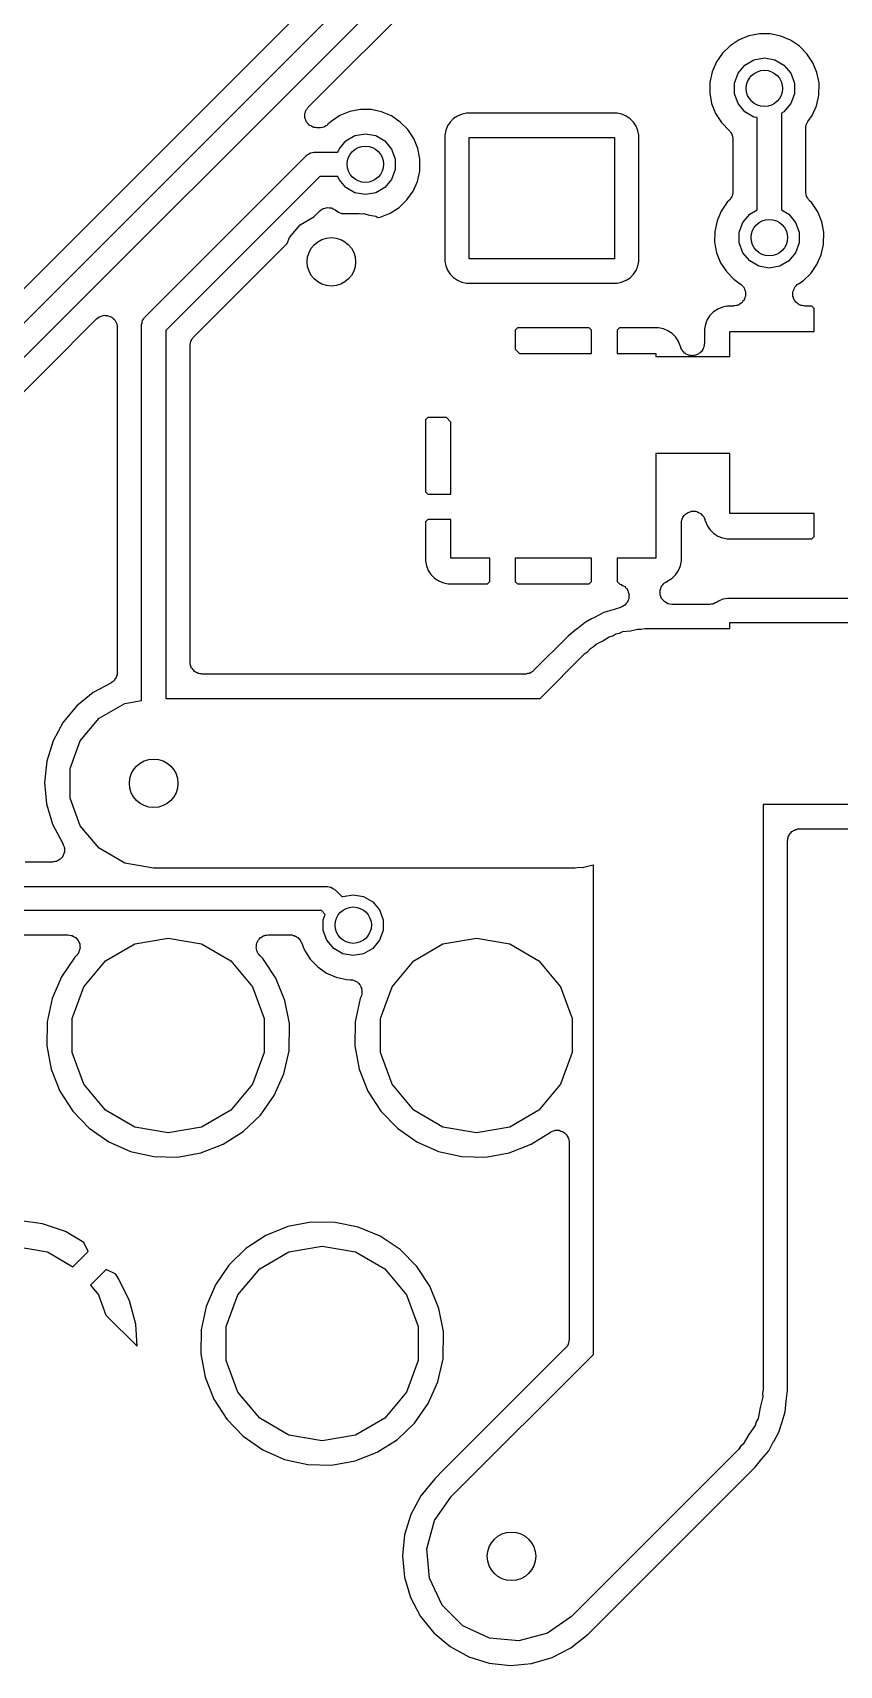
# Model space of a CAD drawing. Extents: x 69.6 to 139.6, y -158 to -61.
# Drawn here: x 116.38 to 123.03, y -116.97 to -103.51 of the extents above; entities that cross this region are included whole.
import ezdxf

# ---------------------------------------------------------------- set-up
doc = ezdxf.new("R2010")
doc.units = 0
doc.header["$MEASUREMENT"] = 0
doc.layers.add('BLACK', color=7, linetype='CONTINUOUS')

msp = doc.modelspace()

# ---------------------------------------------------------------- linework, layer by layer
at = {"layer": 'Black'}
for p, q in [((123.118, -98.8081), (116.485, -105.441)), ((115.559, -106.65), (123.259, -98.9493)), ((123.371, -99.12), (115.7, -106.791)), ((118.65, -104.124), (123.425, -99.3493)), ((122.282, -103.536), (122.201, -103.569)), ((122.369, -103.52), (122.282, -103.536)), ((122.457, -103.52), (122.369, -103.52)), ((122.544, -103.538), (122.457, -103.52)), ((122.625, -103.572), (122.544, -103.538)), ((122.127, -103.618), (122.064, -103.679)), ((122.201, -103.569), (122.127, -103.618)), ((122.698, -103.622), (122.625, -103.572)), ((122.76, -103.684), (122.698, -103.622)), ((122.014, -103.752), (121.979, -103.833)), ((122.064, -103.679), (122.014, -103.752)), ((122.193, -103.845), (122.249, -103.778)), ((122.249, -103.778), (122.324, -103.734)), ((122.324, -103.734), (122.41, -103.719)), ((122.41, -103.719), (122.496, -103.734)), ((122.496, -103.734), (122.571, -103.778)), ((122.571, -103.778), (122.627, -103.845)), ((122.809, -103.758), (122.76, -103.684)), ((122.843, -103.839), (122.809, -103.758)), ((121.961, -103.92), (121.959, -104.008)), ((121.979, -103.833), (121.961, -103.92)), ((122.163, -103.926), (122.193, -103.845)), ((122.163, -104.014), (122.163, -103.926)), ((122.627, -103.845), (122.657, -103.926)), ((122.657, -103.926), (122.657, -104.014)), ((122.86, -103.925), (122.843, -103.839)), ((122.858, -104.027), (122.86, -103.925)), ((121.959, -104.008), (121.975, -104.095)), ((122.193, -104.095), (122.163, -104.014)), ((122.657, -104.014), (122.627, -104.095)), ((122.839, -104.113), (122.858, -104.027)), ((118.621, -104.186), (118.622, -104.182)), ((118.622, -104.199), (118.621, -104.186)), ((118.622, -104.178), (118.627, -104.165)), ((118.622, -104.182), (118.622, -104.178)), ((118.622, -104.212), (118.622, -104.199)), ((118.627, -104.165), (118.63, -104.153)), ((118.63, -104.153), (118.633, -104.149)), ((118.633, -104.149), (118.634, -104.145)), ((118.634, -104.145), (118.642, -104.135)), ((118.642, -104.135), (118.65, -104.124)), ((118.911, -104.194), (118.837, -104.243)), ((118.992, -104.161), (118.911, -104.194)), ((119.079, -104.145), (118.992, -104.161)), ((119.167, -104.145), (119.079, -104.145)), ((119.254, -104.163), (119.167, -104.145)), ((119.335, -104.197), (119.254, -104.163)), ((119.408, -104.247), (119.335, -104.197)), ((119.881, -104.198), (119.848, -104.219)), ((119.917, -104.183), (119.881, -104.198)), ((119.955, -104.175), (119.917, -104.183)), ((121.147, -104.175), (119.955, -104.175)), ((121.196, -104.175), (121.147, -104.175)), ((121.234, -104.183), (121.196, -104.175)), ((121.271, -104.198), (121.234, -104.183)), ((121.303, -104.22), (121.271, -104.198)), ((121.975, -104.095), (122.008, -104.177)), ((122.008, -104.177), (122.056, -104.251)), ((122.249, -104.162), (122.193, -104.095)), ((122.324, -104.206), (122.249, -104.162)), ((122.35, -104.21), (122.324, -104.206)), ((122.35, -104.972), (122.35, -104.21)), ((122.571, -104.162), (122.55, -104.175)), ((122.55, -104.175), (122.55, -104.972)), ((122.627, -104.095), (122.571, -104.162)), ((122.768, -104.243), (122.803, -104.193)), ((122.803, -104.193), (122.839, -104.113)), ((118.624, -104.216), (118.622, -104.212)), ((118.624, -104.221), (118.624, -104.216)), ((118.63, -104.233), (118.624, -104.221)), ((118.634, -104.245), (118.63, -104.233)), ((118.637, -104.248), (118.634, -104.245)), ((118.639, -104.252), (118.637, -104.248)), ((118.648, -104.262), (118.639, -104.252)), ((118.656, -104.272), (118.648, -104.262)), ((118.66, -104.274), (118.656, -104.272)), ((118.663, -104.277), (118.66, -104.274)), ((118.675, -104.282), (118.663, -104.277)), ((118.686, -104.289), (118.675, -104.282)), ((118.691, -104.29), (118.686, -104.289)), ((118.695, -104.292), (118.691, -104.29)), ((118.708, -104.293), (118.695, -104.292)), ((118.721, -104.295), (118.708, -104.293)), ((118.742, -104.295), (118.721, -104.295)), ((118.746, -104.294), (118.742, -104.295)), ((118.75, -104.295), (118.746, -104.294)), ((118.763, -104.291), (118.75, -104.295)), ((118.777, -104.289), (118.763, -104.291)), ((118.78, -104.287), (118.777, -104.289)), ((118.784, -104.286), (118.78, -104.287)), ((118.795, -104.278), (118.784, -104.286)), ((118.807, -104.272), (118.795, -104.278)), ((118.809, -104.269), (118.807, -104.272)), ((118.812, -104.266), (118.809, -104.269)), ((118.837, -104.243), (118.812, -104.266)), ((119.034, -104.359), (119.12, -104.344)), ((119.12, -104.344), (119.206, -104.359)), ((119.47, -104.309), (119.408, -104.247)), ((119.519, -104.383), (119.47, -104.309)), ((119.783, -104.316), (119.775, -104.354)), ((119.798, -104.279), (119.783, -104.316)), ((119.82, -104.247), (119.798, -104.279)), ((119.848, -104.219), (119.82, -104.247)), ((121.331, -104.248), (121.303, -104.22)), ((121.352, -104.281), (121.331, -104.248)), ((121.367, -104.317), (121.352, -104.281)), ((121.375, -104.355), (121.367, -104.317)), ((122.056, -104.251), (122.122, -104.32)), ((122.122, -104.32), (122.124, -104.322)), ((122.124, -104.322), (122.127, -104.325)), ((122.127, -104.325), (122.134, -104.337)), ((122.134, -104.337), (122.141, -104.348)), ((122.75, -104.3), (122.752, -104.287)), ((122.75, -104.822), (122.75, -104.3)), ((122.752, -104.287), (122.753, -104.274)), ((122.753, -104.274), (122.755, -104.27)), ((122.755, -104.27), (122.756, -104.266)), ((122.756, -104.266), (122.763, -104.255)), ((122.763, -104.255), (122.768, -104.243)), ((118.893, -104.495), (118.903, -104.47)), ((118.903, -104.47), (118.959, -104.403)), ((118.959, -104.403), (119.034, -104.359)), ((119.206, -104.359), (119.281, -104.403)), ((119.281, -104.403), (119.337, -104.47)), ((119.337, -104.47), (119.367, -104.551)), ((119.553, -104.464), (119.519, -104.383)), ((119.57, -104.55), (119.553, -104.464)), ((119.775, -104.354), (119.775, -104.403)), ((119.775, -104.403), (119.775, -105.395)), ((119.975, -105.375), (119.975, -104.375)), ((119.975, -104.375), (121.175, -104.375)), ((121.175, -104.375), (121.175, -105.375)), ((121.375, -105.347), (121.375, -104.355)), ((122.141, -104.348), (122.142, -104.352)), ((122.142, -104.352), (122.144, -104.355)), ((122.144, -104.355), (122.146, -104.369)), ((122.146, -104.369), (122.15, -104.382)), ((122.15, -104.382), (122.149, -104.386)), ((122.149, -104.386), (122.15, -104.389)), ((122.15, -104.389), (122.15, -104.822)), ((117.304, -105.854), (118.634, -104.524)), ((118.634, -104.524), (118.638, -104.522)), ((118.638, -104.522), (118.641, -104.518)), ((118.641, -104.518), (118.652, -104.512)), ((118.652, -104.512), (118.663, -104.504)), ((118.663, -104.504), (118.667, -104.503)), ((118.667, -104.503), (118.671, -104.501)), ((118.671, -104.501), (118.684, -104.499)), ((118.684, -104.499), (118.696, -104.495)), ((118.696, -104.495), (118.701, -104.496)), ((118.701, -104.496), (118.705, -104.495)), ((118.705, -104.495), (118.893, -104.495)), ((119.367, -104.551), (119.367, -104.639)), ((119.568, -104.652), (119.57, -104.55)), ((118.746, -104.695), (117.475, -105.966)), ((118.893, -104.695), (118.746, -104.695)), ((118.903, -104.72), (118.893, -104.695)), ((118.959, -104.787), (118.903, -104.72)), ((119.337, -104.72), (119.281, -104.787)), ((119.367, -104.639), (119.337, -104.72)), ((119.513, -104.818), (119.549, -104.738)), ((119.549, -104.738), (119.568, -104.652)), ((119.034, -104.831), (118.959, -104.787)), ((119.12, -104.846), (119.034, -104.831)), ((119.206, -104.831), (119.12, -104.846)), ((119.281, -104.787), (119.206, -104.831)), ((119.462, -104.89), (119.513, -104.818)), ((122.133, -104.875), (122.127, -104.886)), ((122.14, -104.865), (122.133, -104.875)), ((122.142, -104.86), (122.14, -104.865)), ((122.144, -104.856), (122.142, -104.86)), ((122.146, -104.844), (122.144, -104.856)), ((122.15, -104.832), (122.146, -104.844)), ((122.15, -104.822), (122.149, -104.827)), ((122.149, -104.827), (122.15, -104.832)), ((122.751, -104.826), (122.75, -104.822)), ((122.75, -104.831), (122.751, -104.826)), ((122.754, -104.843), (122.75, -104.831)), ((122.756, -104.856), (122.754, -104.843)), ((122.758, -104.86), (122.756, -104.856)), ((122.759, -104.864), (122.758, -104.86)), ((122.767, -104.875), (122.759, -104.864)), ((122.773, -104.887), (122.767, -104.875)), ((118.696, -105.028), (118.743, -104.981)), ((118.743, -104.981), (118.757, -104.971)), ((118.757, -104.971), (118.771, -104.961)), ((118.771, -104.961), (118.788, -104.957)), ((118.771, -104.961), (118.771, -104.961)), ((118.771, -104.961), (118.771, -104.961)), ((118.788, -104.957), (118.805, -104.952)), ((118.805, -104.952), (118.805, -104.952)), ((118.805, -104.952), (118.805, -104.952)), ((118.805, -104.952), (118.822, -104.954)), ((118.822, -104.954), (118.839, -104.955)), ((118.839, -104.955), (118.839, -104.955)), ((118.839, -104.955), (118.84, -104.955)), ((118.84, -104.955), (118.855, -104.963)), ((118.855, -104.963), (118.871, -104.97)), ((118.871, -104.97), (118.871, -104.97)), ((118.871, -104.97), (118.871, -104.97)), ((118.871, -104.97), (118.871, -104.97)), ((118.871, -104.97), (118.899, -104.99)), ((118.899, -104.99), (118.923, -105)), ((118.923, -105), (119.07, -105)), ((119.07, -105), (119.087, -105.003)), ((119.087, -105.003), (119.105, -105.002)), ((119.105, -105.002), (119.155, -105.015)), ((119.155, -105.015), (119.207, -105.024)), ((119.242, -105.031), (119.324, -104.999)), ((119.324, -104.999), (119.398, -104.951)), ((119.398, -104.951), (119.462, -104.89)), ((122.054, -104.982), (122.019, -105.063)), ((122.104, -104.909), (122.054, -104.982)), ((122.12, -104.893), (122.104, -104.909)), ((122.123, -104.889), (122.12, -104.893)), ((122.127, -104.886), (122.123, -104.889)), ((122.233, -105.075), (122.289, -105.008)), ((122.289, -105.008), (122.35, -104.972)), ((122.55, -104.972), (122.611, -105.008)), ((122.611, -105.008), (122.667, -105.075)), ((122.777, -104.889), (122.773, -104.887)), ((122.779, -104.893), (122.777, -104.889)), ((122.8, -104.914), (122.779, -104.893)), ((122.849, -104.988), (122.8, -104.914)), ((122.883, -105.069), (122.849, -104.988)), ((118.494, -105.2), (118.583, -105.094)), ((118.583, -105.094), (118.696, -105.028)), ((119.207, -105.024), (119.222, -105.033)), ((119.222, -105.033), (119.224, -105.034)), ((119.224, -105.034), (119.242, -105.031)), ((122.001, -105.15), (121.999, -105.238)), ((122.019, -105.063), (122.001, -105.15)), ((122.203, -105.156), (122.233, -105.075)), ((122.667, -105.075), (122.697, -105.156)), ((122.9, -105.155), (122.883, -105.069)), ((117.704, -106.02), (118.476, -105.248)), ((118.476, -105.248), (118.494, -105.2)), ((121.999, -105.238), (122.015, -105.325)), ((122.203, -105.244), (122.203, -105.156)), ((122.233, -105.325), (122.203, -105.244)), ((122.697, -105.244), (122.667, -105.325)), ((122.697, -105.156), (122.697, -105.244)), ((122.879, -105.343), (122.898, -105.257)), ((122.898, -105.257), (122.9, -105.155)), ((119.775, -105.395), (119.783, -105.433)), ((121.175, -105.375), (119.975, -105.375)), ((121.367, -105.434), (121.375, -105.396)), ((121.375, -105.396), (121.375, -105.347)), ((122.015, -105.325), (122.048, -105.407)), ((122.048, -105.407), (122.096, -105.481)), ((122.289, -105.392), (122.233, -105.325)), ((122.364, -105.436), (122.289, -105.392)), ((122.611, -105.392), (122.536, -105.436)), ((122.667, -105.325), (122.611, -105.392)), ((122.792, -105.495), (122.843, -105.423)), ((122.843, -105.423), (122.879, -105.343)), ((116.43, -105.496), (115.505, -106.421)), ((116.485, -105.441), (116.43, -105.496)), ((119.783, -105.433), (119.798, -105.469)), ((119.798, -105.469), (119.819, -105.502)), ((119.819, -105.502), (119.847, -105.53)), ((119.847, -105.53), (119.879, -105.552)), ((119.879, -105.552), (119.916, -105.567)), ((121.233, -105.567), (121.269, -105.552)), ((121.269, -105.552), (121.302, -105.531)), ((121.302, -105.531), (121.33, -105.503)), ((121.33, -105.503), (121.352, -105.471)), ((121.352, -105.471), (121.367, -105.434)), ((122.096, -105.481), (122.157, -105.544)), ((122.157, -105.544), (122.212, -105.583)), ((122.45, -105.451), (122.364, -105.436)), ((122.536, -105.436), (122.45, -105.451)), ((122.69, -105.581), (122.728, -105.556)), ((122.728, -105.556), (122.792, -105.495)), ((119.916, -105.567), (119.954, -105.575)), ((119.954, -105.575), (120.003, -105.575)), ((120.003, -105.575), (121.195, -105.575)), ((121.195, -105.575), (121.233, -105.567)), ((122.212, -105.583), (122.215, -105.586)), ((122.215, -105.586), (122.219, -105.588)), ((122.219, -105.588), (122.228, -105.598)), ((122.228, -105.598), (122.237, -105.607)), ((122.237, -105.607), (122.239, -105.611)), ((122.239, -105.611), (122.242, -105.615)), ((122.242, -105.615), (122.246, -105.627)), ((122.246, -105.627), (122.251, -105.639)), ((122.253, -105.682), (122.249, -105.694)), ((122.251, -105.639), (122.252, -105.643)), ((122.252, -105.643), (122.253, -105.647)), ((122.253, -105.647), (122.253, -105.66)), ((122.253, -105.66), (122.255, -105.673)), ((122.255, -105.673), (122.253, -105.678)), ((122.253, -105.678), (122.253, -105.682)), ((122.644, -105.669), (122.645, -105.658)), ((122.645, -105.676), (122.644, -105.669)), ((122.645, -105.648), (122.648, -105.641)), ((122.645, -105.658), (122.645, -105.648)), ((122.645, -105.682), (122.645, -105.676)), ((122.649, -105.692), (122.645, -105.682)), ((122.648, -105.641), (122.649, -105.635)), ((122.649, -105.635), (122.654, -105.625)), ((122.651, -105.703), (122.649, -105.692)), ((122.654, -105.625), (122.657, -105.615)), ((122.657, -105.615), (122.662, -105.61)), ((122.662, -105.61), (122.665, -105.604)), ((122.665, -105.604), (122.673, -105.597)), ((122.673, -105.597), (122.68, -105.588)), ((122.68, -105.588), (122.685, -105.585)), ((122.685, -105.585), (122.69, -105.581)), ((121.99, -105.812), (121.961, -105.842)), ((122.025, -105.789), (121.99, -105.812)), ((122.063, -105.773), (122.025, -105.789)), ((122.103, -105.765), (122.063, -105.773)), ((122.154, -105.765), (122.103, -105.765)), ((122.155, -105.765), (122.154, -105.765)), ((122.159, -105.764), (122.155, -105.765)), ((122.164, -105.764), (122.159, -105.764)), ((122.176, -105.761), (122.164, -105.764)), ((122.189, -105.759), (122.176, -105.761)), ((122.193, -105.756), (122.189, -105.759)), ((122.198, -105.755), (122.193, -105.756)), ((122.208, -105.748), (122.198, -105.755)), ((122.219, -105.741), (122.208, -105.748)), ((122.222, -105.738), (122.219, -105.741)), ((122.226, -105.735), (122.222, -105.738)), ((122.233, -105.725), (122.226, -105.735)), ((122.242, -105.715), (122.233, -105.725)), ((122.243, -105.71), (122.242, -105.715)), ((122.246, -105.707), (122.243, -105.71)), ((122.249, -105.694), (122.246, -105.707)), ((122.655, -105.709), (122.651, -105.703)), ((122.657, -105.715), (122.655, -105.709)), ((122.664, -105.723), (122.657, -105.715)), ((122.67, -105.732), (122.664, -105.723)), ((122.675, -105.736), (122.67, -105.732)), ((122.68, -105.742), (122.675, -105.736)), ((122.689, -105.747), (122.68, -105.742)), ((122.697, -105.754), (122.689, -105.747)), ((122.704, -105.756), (122.697, -105.754)), ((122.71, -105.759), (122.704, -105.756)), ((122.72, -105.761), (122.71, -105.759)), ((122.731, -105.764), (122.72, -105.761)), ((122.737, -105.764), (122.731, -105.764)), ((122.744, -105.765), (122.737, -105.764)), ((122.801, -105.765), (122.744, -105.765)), ((122.82, -105.784), (122.801, -105.765)), ((122.82, -105.975), (122.82, -105.784)), ((116.024, -106.751), (116.904, -105.87)), ((116.904, -105.87), (116.915, -105.862)), ((116.915, -105.862), (116.925, -105.854)), ((116.925, -105.854), (116.929, -105.853)), ((116.929, -105.853), (116.933, -105.85)), ((116.933, -105.85), (116.945, -105.847)), ((116.945, -105.847), (116.958, -105.842)), ((116.958, -105.842), (116.962, -105.842)), ((116.962, -105.842), (116.966, -105.841)), ((116.966, -105.841), (116.979, -105.842)), ((116.979, -105.842), (116.992, -105.842)), ((116.992, -105.842), (116.996, -105.844)), ((116.996, -105.844), (117.001, -105.844)), ((117.001, -105.844), (117.013, -105.85)), ((117.013, -105.85), (117.025, -105.854)), ((117.025, -105.854), (117.028, -105.857)), ((117.028, -105.857), (117.032, -105.859)), ((117.032, -105.859), (117.042, -105.868)), ((117.042, -105.868), (117.052, -105.876)), ((117.052, -105.876), (117.054, -105.88)), ((117.054, -105.88), (117.057, -105.883)), ((117.057, -105.883), (117.062, -105.895)), ((117.062, -105.895), (117.069, -105.906)), ((117.069, -105.906), (117.07, -105.911)), ((117.07, -105.911), (117.072, -105.915)), ((117.072, -105.915), (117.073, -105.928)), ((117.073, -105.928), (117.075, -105.941)), ((117.075, -105.941), (117.075, -108.786)), ((117.275, -105.916), (117.279, -105.904)), ((117.276, -105.921), (117.275, -105.916)), ((117.275, -105.925), (117.276, -105.921)), ((117.275, -109.018), (117.275, -105.925)), ((117.279, -105.904), (117.281, -105.891)), ((117.281, -105.891), (117.283, -105.887)), ((117.283, -105.887), (117.284, -105.883)), ((117.284, -105.883), (117.292, -105.872)), ((117.292, -105.872), (117.298, -105.861)), ((117.298, -105.861), (117.302, -105.858)), ((117.302, -105.858), (117.304, -105.854)), ((120.374, -105.945), (120.355, -105.964)), ((120.646, -105.945), (120.374, -105.945)), ((120.669, -105.945), (120.646, -105.945)), ((120.67, -105.945), (120.669, -105.945)), ((120.671, -105.945), (120.67, -105.945)), ((120.694, -105.945), (120.671, -105.945)), ((120.966, -105.945), (120.694, -105.945)), ((120.985, -105.964), (120.966, -105.945)), ((121.214, -105.945), (121.195, -105.964)), ((121.375, -105.945), (121.214, -105.945)), ((121.475, -105.945), (121.375, -105.945)), ((121.486, -105.945), (121.475, -105.945)), ((121.475, -105.945), (121.475, -105.945)), ((121.475, -105.945), (121.475, -105.945)), ((121.537, -105.945), (121.486, -105.945)), ((121.577, -105.953), (121.537, -105.945)), ((121.615, -105.969), (121.577, -105.953)), ((121.923, -105.914), (121.915, -105.954)), ((121.915, -105.954), (121.915, -106.074)), ((121.939, -105.876), (121.923, -105.914)), ((121.961, -105.842), (121.939, -105.876)), ((117.475, -105.966), (117.475, -109)), ((117.675, -106.082), (117.679, -106.069)), ((117.676, -106.086), (117.675, -106.082)), ((117.675, -106.091), (117.676, -106.086)), ((117.675, -108.7), (117.675, -106.091)), ((117.679, -106.069), (117.681, -106.056)), ((117.681, -106.056), (117.683, -106.053)), ((117.683, -106.053), (117.684, -106.048)), ((117.684, -106.048), (117.692, -106.038)), ((117.692, -106.038), (117.698, -106.026)), ((117.698, -106.026), (117.702, -106.024)), ((117.702, -106.024), (117.704, -106.02)), ((120.355, -105.964), (120.355, -106.119)), ((120.985, -106.155), (120.985, -105.964)), ((121.195, -105.964), (121.195, -106.155)), ((121.65, -105.992), (121.615, -105.969)), ((121.679, -106.022), (121.65, -105.992)), ((121.701, -106.056), (121.679, -106.022)), ((121.719, -106.099), (121.701, -106.056)), ((121.914, -106.089), (121.911, -106.099)), ((121.915, -106.074), (121.914, -106.082)), ((121.914, -106.082), (121.914, -106.089)), ((122.125, -106.18), (122.125, -105.975)), ((122.125, -105.975), (122.82, -105.975)), ((120.355, -106.119), (120.391, -106.155)), ((120.391, -106.155), (120.985, -106.155)), ((121.195, -106.155), (121.515, -106.155)), ((121.515, -106.155), (121.515, -106.18)), ((121.515, -106.18), (122.125, -106.18)), ((121.72, -106.101), (121.719, -106.099)), ((121.721, -106.108), (121.72, -106.101)), ((121.726, -106.117), (121.721, -106.108)), ((121.729, -106.126), (121.726, -106.117)), ((121.735, -106.132), (121.729, -106.126)), ((121.738, -106.138), (121.735, -106.132)), ((121.746, -106.145), (121.738, -106.138)), ((121.752, -106.152), (121.746, -106.145)), ((121.759, -106.156), (121.752, -106.152)), ((121.765, -106.161), (121.759, -106.156)), ((121.774, -106.164), (121.765, -106.161)), ((121.783, -106.169), (121.774, -106.164)), ((121.79, -106.17), (121.783, -106.169)), ((121.798, -106.172), (121.79, -106.17)), ((121.807, -106.172), (121.798, -106.172)), ((121.817, -106.174), (121.807, -106.172)), ((121.825, -106.172), (121.817, -106.174)), ((121.832, -106.172), (121.825, -106.172)), ((121.842, -106.169), (121.832, -106.172)), ((121.851, -106.167), (121.842, -106.169)), ((121.858, -106.163), (121.851, -106.167)), ((121.865, -106.161), (121.858, -106.163)), ((121.872, -106.154), (121.865, -106.161)), ((121.881, -106.149), (121.872, -106.154)), ((121.886, -106.143), (121.881, -106.149)), ((121.892, -106.138), (121.886, -106.143)), ((121.896, -106.13), (121.892, -106.138)), ((121.903, -106.122), (121.896, -106.13)), ((121.905, -106.115), (121.903, -106.122)), ((121.909, -106.108), (121.905, -106.115)), ((121.911, -106.099), (121.909, -106.108)), ((119.634, -106.685), (119.615, -106.704)), ((119.615, -106.704), (119.615, -106.965)), ((119.789, -106.685), (119.634, -106.685)), ((119.825, -106.721), (119.789, -106.685)), ((119.825, -107.315), (119.825, -106.721)), ((119.615, -106.965), (119.615, -106.965)), ((119.615, -106.965), (119.615, -106.965)), ((119.615, -106.965), (119.615, -107)), ((119.615, -107), (119.615, -107)), ((119.615, -107), (119.615, -107)), ((119.615, -107), (119.615, -107.035)), ((119.615, -107.035), (119.615, -107.035)), ((119.615, -107.035), (119.615, -107.296)), ((122.125, -106.98), (121.515, -106.98)), ((121.515, -106.98), (121.515, -107.845)), ((122.125, -107.475), (122.125, -106.98)), ((119.615, -107.296), (119.634, -107.315)), ((119.634, -107.315), (119.825, -107.315)), ((119.634, -107.525), (119.615, -107.544)), ((119.615, -107.544), (119.615, -107.866)), ((119.825, -107.525), (119.634, -107.525)), ((119.825, -107.845), (119.825, -107.525)), ((121.725, -107.556), (121.726, -107.548)), ((121.725, -107.866), (121.725, -107.556)), ((121.726, -107.541), (121.729, -107.531)), ((121.726, -107.548), (121.726, -107.541)), ((121.729, -107.531), (121.731, -107.522)), ((121.731, -107.522), (121.735, -107.515)), ((121.735, -107.515), (121.737, -107.508)), ((121.737, -107.508), (121.744, -107.5)), ((121.744, -107.5), (121.748, -107.492)), ((121.748, -107.492), (121.754, -107.487)), ((121.754, -107.487), (121.759, -107.481)), ((121.759, -107.481), (121.767, -107.476)), ((121.767, -107.476), (121.775, -107.469)), ((121.775, -107.469), (121.782, -107.467)), ((121.782, -107.467), (121.789, -107.463)), ((121.789, -107.463), (121.798, -107.461)), ((121.798, -107.461), (121.808, -107.457)), ((121.808, -107.457), (121.815, -107.457)), ((121.815, -107.457), (121.823, -107.456)), ((121.823, -107.456), (121.833, -107.457)), ((121.833, -107.457), (121.842, -107.457)), ((121.842, -107.457), (121.85, -107.46)), ((121.85, -107.46), (121.857, -107.461)), ((121.857, -107.461), (121.866, -107.466)), ((121.866, -107.466), (121.875, -107.469)), ((121.875, -107.469), (121.881, -107.474)), ((121.881, -107.474), (121.888, -107.478)), ((121.888, -107.478), (121.894, -107.485)), ((121.894, -107.485), (121.902, -107.492)), ((121.902, -107.492), (121.905, -107.498)), ((121.905, -107.498), (121.911, -107.504)), ((121.911, -107.504), (121.914, -107.513)), ((121.914, -107.513), (121.919, -107.522)), ((121.919, -107.522), (121.92, -107.529)), ((121.92, -107.529), (121.921, -107.532)), ((121.921, -107.532), (121.939, -107.574)), ((121.939, -107.574), (121.961, -107.608)), ((122.82, -107.475), (122.125, -107.475)), ((122.82, -107.666), (122.82, -107.475)), ((121.961, -107.608), (121.99, -107.638)), ((121.99, -107.638), (122.025, -107.661)), ((122.025, -107.661), (122.063, -107.677)), ((122.063, -107.677), (122.103, -107.685)), ((122.103, -107.685), (122.154, -107.685)), ((122.154, -107.685), (122.801, -107.685)), ((122.801, -107.685), (122.82, -107.666)), ((120.145, -107.845), (119.825, -107.845)), ((120.145, -108.036), (120.145, -107.845)), ((120.355, -107.845), (120.355, -108.036)), ((120.985, -107.845), (120.355, -107.845)), ((120.985, -108.036), (120.985, -107.845)), ((121.515, -107.845), (121.195, -107.845)), ((121.195, -107.845), (121.195, -108.036)), ((119.615, -107.866), (119.623, -107.906)), ((119.623, -107.906), (119.639, -107.944)), ((119.639, -107.944), (119.661, -107.978)), ((119.661, -107.978), (119.69, -108.008)), ((121.65, -108.008), (121.679, -107.978)), ((121.679, -107.978), (121.701, -107.944)), ((121.701, -107.944), (121.717, -107.906)), ((121.717, -107.906), (121.725, -107.866)), ((119.69, -108.008), (119.725, -108.031)), ((119.725, -108.031), (119.763, -108.047)), ((119.763, -108.047), (119.803, -108.055)), ((119.803, -108.055), (119.854, -108.055)), ((119.854, -108.055), (120.126, -108.055)), ((120.126, -108.055), (120.145, -108.036)), ((120.355, -108.036), (120.374, -108.055)), ((120.374, -108.055), (120.646, -108.055)), ((120.646, -108.055), (120.669, -108.055)), ((120.669, -108.055), (120.67, -108.055)), ((120.67, -108.055), (120.671, -108.055)), ((120.671, -108.055), (120.694, -108.055)), ((120.694, -108.055), (120.966, -108.055)), ((120.966, -108.055), (120.985, -108.036)), ((121.195, -108.036), (121.218, -108.059)), ((121.218, -108.059), (121.229, -108.061)), ((121.229, -108.061), (121.231, -108.062)), ((121.231, -108.062), (121.234, -108.063)), ((121.234, -108.063), (121.246, -108.071)), ((121.246, -108.071), (121.259, -108.078)), ((121.259, -108.078), (121.261, -108.081)), ((121.261, -108.081), (121.263, -108.082)), ((121.263, -108.082), (121.272, -108.094)), ((121.272, -108.094), (121.281, -108.105)), ((121.281, -108.105), (121.282, -108.108)), ((121.282, -108.108), (121.284, -108.11)), ((121.284, -108.11), (121.288, -108.124)), ((121.55, -108.108), (121.556, -108.094)), ((121.55, -108.11), (121.55, -108.108)), ((121.55, -108.112), (121.55, -108.11)), ((121.55, -108.127), (121.55, -108.112)), ((121.556, -108.094), (121.56, -108.079)), ((121.56, -108.079), (121.561, -108.077)), ((121.561, -108.077), (121.562, -108.075)), ((121.562, -108.075), (121.572, -108.064)), ((121.572, -108.064), (121.581, -108.052)), ((121.581, -108.052), (121.583, -108.05)), ((121.583, -108.05), (121.585, -108.048)), ((121.585, -108.048), (121.598, -108.041)), ((121.598, -108.041), (121.61, -108.033)), ((121.61, -108.033), (121.615, -108.031)), ((121.615, -108.031), (121.65, -108.008)), ((121.226, -108.249), (121.223, -108.251)), ((121.229, -108.249), (121.226, -108.249)), ((121.241, -108.242), (121.229, -108.249)), ((121.254, -108.235), (121.241, -108.242)), ((121.256, -108.233), (121.254, -108.235)), ((121.259, -108.232), (121.256, -108.233)), ((121.268, -108.22), (121.259, -108.232)), ((121.278, -108.21), (121.268, -108.22)), ((121.279, -108.207), (121.278, -108.21)), ((121.281, -108.205), (121.279, -108.207)), ((121.286, -108.191), (121.281, -108.205)), ((121.292, -108.178), (121.286, -108.191)), ((121.288, -108.124), (121.293, -108.138)), ((121.293, -108.172), (121.292, -108.175)), ((121.292, -108.175), (121.292, -108.178)), ((121.293, -108.138), (121.293, -108.141)), ((121.293, -108.141), (121.294, -108.143)), ((121.294, -108.143), (121.293, -108.158)), ((121.293, -108.158), (121.293, -108.172)), ((121.55, -108.142), (121.55, -108.127)), ((121.551, -108.145), (121.55, -108.142)), ((121.551, -108.147), (121.551, -108.145)), ((121.557, -108.161), (121.551, -108.147)), ((121.562, -108.175), (121.557, -108.161)), ((121.564, -108.177), (121.562, -108.175)), ((121.565, -108.179), (121.564, -108.177)), ((121.575, -108.19), (121.565, -108.179)), ((121.585, -108.202), (121.575, -108.19)), ((121.587, -108.203), (121.585, -108.202)), ((121.588, -108.205), (121.587, -108.203)), ((121.602, -108.211), (121.588, -108.205)), ((121.615, -108.219), (121.602, -108.211)), ((121.617, -108.219), (121.615, -108.219)), ((121.619, -108.221), (121.617, -108.219)), ((121.634, -108.222), (121.619, -108.221)), ((121.649, -108.225), (121.634, -108.222)), ((121.959, -108.225), (121.649, -108.225)), ((121.971, -108.223), (121.959, -108.225)), ((121.983, -108.222), (121.971, -108.223)), ((121.988, -108.22), (121.983, -108.222)), ((121.993, -108.219), (121.988, -108.22)), ((122.004, -108.213), (121.993, -108.219)), ((122.014, -108.208), (122.004, -108.213)), ((122.031, -108.198), (122.014, -108.208)), ((122.067, -108.183), (122.031, -108.198)), ((122.105, -108.175), (122.067, -108.183)), ((122.9, -108.175), (122.105, -108.175)), ((123.697, -108.175), (122.9, -108.175)), ((120.931, -108.373), (120.863, -108.428)), ((120.985, -108.345), (120.931, -108.373)), ((121.008, -108.333), (120.985, -108.345)), ((121.009, -108.332), (121.008, -108.333)), ((121.086, -108.291), (121.009, -108.332)), ((121.009, -108.332), (121.009, -108.332)), ((121.113, -108.283), (121.086, -108.291)), ((121.17, -108.267), (121.113, -108.283)), ((121.113, -108.283), (121.113, -108.283)), ((121.113, -108.283), (121.113, -108.283)), ((121.171, -108.267), (121.17, -108.267)), ((121.223, -108.251), (121.171, -108.266)), ((121.171, -108.266), (121.171, -108.267)), ((122.125, -108.425), (122.125, -108.375)), ((122.125, -108.375), (123.725, -108.375)), ((120.788, -108.489), (120.506, -108.771)), ((120.79, -108.487), (120.788, -108.489)), ((120.791, -108.487), (120.79, -108.487)), ((120.793, -108.484), (120.791, -108.487)), ((120.791, -108.487), (120.791, -108.487)), ((120.794, -108.483), (120.793, -108.484)), ((120.793, -108.484), (120.793, -108.484)), ((120.793, -108.484), (120.793, -108.484)), ((120.862, -108.429), (120.794, -108.483)), ((120.863, -108.428), (120.862, -108.429)), ((120.863, -108.428), (120.863, -108.428)), ((121.079, -108.526), (121.129, -108.491)), ((121.129, -108.491), (121.159, -108.483)), ((121.159, -108.483), (121.186, -108.467)), ((121.186, -108.467), (121.216, -108.462)), ((121.216, -108.462), (121.244, -108.449)), ((121.244, -108.449), (121.305, -108.444)), ((121.305, -108.444), (121.364, -108.428)), ((121.364, -108.428), (121.395, -108.43)), ((121.395, -108.43), (121.425, -108.425)), ((121.425, -108.425), (122.125, -108.425)), ((120.56, -109), (120.93, -108.63)), ((120.93, -108.63), (120.955, -108.612)), ((120.955, -108.612), (120.975, -108.589)), ((120.975, -108.589), (121.002, -108.573)), ((121.002, -108.573), (121.023, -108.552)), ((121.023, -108.552), (121.079, -108.526)), ((117.075, -108.789), (117.073, -108.796)), ((117.075, -108.786), (117.075, -108.787)), ((117.075, -108.787), (117.075, -108.789)), ((117.677, -108.709), (117.675, -108.7)), ((117.677, -108.717), (117.677, -108.709)), ((117.68, -108.726), (117.677, -108.717)), ((117.681, -108.734), (117.68, -108.726)), ((117.685, -108.742), (117.681, -108.734)), ((117.688, -108.75), (117.685, -108.742)), ((117.694, -108.757), (117.688, -108.75)), ((117.698, -108.764), (117.694, -108.757)), ((117.705, -108.77), (117.698, -108.764)), ((117.711, -108.777), (117.705, -108.77)), ((117.718, -108.781), (117.711, -108.777)), ((117.725, -108.787), (117.718, -108.781)), ((117.733, -108.79), (117.725, -108.787)), ((120.489, -108.783), (120.478, -108.791)), ((120.5, -108.777), (120.489, -108.783)), ((120.503, -108.773), (120.5, -108.777)), ((120.506, -108.771), (120.503, -108.773)), ((117.022, -108.874), (116.877, -108.951)), ((117.023, -108.873), (117.022, -108.874)), ((117.025, -108.872), (117.023, -108.873)), ((117.032, -108.866), (117.025, -108.872)), ((117.039, -108.862), (117.032, -108.866)), ((117.044, -108.857), (117.039, -108.862)), ((117.049, -108.852), (117.044, -108.857)), ((117.05, -108.851), (117.049, -108.852)), ((117.052, -108.85), (117.05, -108.851)), ((117.056, -108.842), (117.052, -108.85)), ((117.062, -108.836), (117.056, -108.842)), ((117.064, -108.829), (117.062, -108.836)), ((117.068, -108.823), (117.064, -108.829)), ((117.069, -108.82), (117.068, -108.821)), ((117.068, -108.821), (117.068, -108.823)), ((117.07, -108.811), (117.069, -108.82)), ((117.073, -108.803), (117.07, -108.811)), ((117.073, -108.796), (117.073, -108.803)), ((117.741, -108.794), (117.733, -108.79)), ((117.749, -108.795), (117.741, -108.794)), ((117.758, -108.798), (117.749, -108.795)), ((117.766, -108.798), (117.758, -108.798)), ((117.775, -108.8), (117.766, -108.798)), ((120.436, -108.8), (117.775, -108.8)), ((120.44, -108.799), (120.436, -108.8)), ((120.445, -108.8), (120.44, -108.799)), ((120.457, -108.796), (120.445, -108.8)), ((120.47, -108.794), (120.457, -108.796)), ((120.474, -108.792), (120.47, -108.794)), ((120.478, -108.791), (120.474, -108.792)), ((116.877, -108.951), (116.741, -109.062)), ((116.925, -109.164), (117.136, -109.042)), ((117.136, -109.042), (117.275, -109.018)), ((117.475, -109), (120.56, -109)), ((116.741, -109.062), (116.629, -109.197)), ((116.769, -109.35), (116.925, -109.164)), ((116.629, -109.197), (116.546, -109.351)), ((116.546, -109.351), (116.494, -109.519)), ((116.686, -109.578), (116.769, -109.35)), ((116.494, -109.519), (116.475, -109.694)), ((116.686, -109.822), (116.686, -109.578)), ((116.475, -109.694), (116.491, -109.869)), ((116.769, -110.05), (116.686, -109.822)), ((116.491, -109.869), (116.541, -110.037)), ((123.725, -109.875), (122.4, -109.875)), ((122.4, -109.875), (122.4, -114.7)), ((116.541, -110.037), (116.625, -110.198)), ((116.925, -110.236), (116.769, -110.05)), ((122.606, -110.141), (122.61, -110.133)), ((122.61, -110.133), (122.613, -110.125)), ((122.613, -110.125), (122.619, -110.118)), ((122.619, -110.118), (122.623, -110.111)), ((122.623, -110.111), (122.63, -110.105)), ((122.63, -110.105), (122.636, -110.099)), ((122.636, -110.099), (122.643, -110.094)), ((122.643, -110.094), (122.65, -110.089)), ((122.65, -110.089), (122.658, -110.086)), ((122.658, -110.086), (122.666, -110.081)), ((122.666, -110.081), (122.674, -110.08)), ((122.674, -110.08), (122.683, -110.077)), ((122.683, -110.077), (122.691, -110.077)), ((122.691, -110.077), (122.7, -110.075)), ((122.7, -110.075), (123.745, -110.075)), ((116.625, -110.198), (116.627, -110.2)), ((116.627, -110.2), (116.63, -110.209)), ((116.63, -110.209), (116.635, -110.218)), ((116.635, -110.218), (116.636, -110.225)), ((116.639, -110.267), (116.635, -110.277)), ((116.636, -110.225), (116.639, -110.233)), ((116.639, -110.233), (116.639, -110.242)), ((116.639, -110.242), (116.64, -110.252)), ((116.64, -110.252), (116.639, -110.26)), ((116.639, -110.26), (116.639, -110.267)), ((117.136, -110.358), (116.925, -110.236)), ((122.6, -110.175), (122.602, -110.167)), ((122.6, -114.7), (122.6, -110.175)), ((122.602, -110.158), (122.605, -110.15)), ((122.602, -110.167), (122.602, -110.158)), ((122.605, -110.15), (122.606, -110.141)), ((116.54, -110.35), (116.316, -110.35)), ((116.548, -110.349), (116.54, -110.35)), ((116.555, -110.349), (116.548, -110.349)), ((116.565, -110.346), (116.555, -110.349)), ((116.574, -110.344), (116.565, -110.346)), ((116.581, -110.34), (116.574, -110.344)), ((116.588, -110.338), (116.581, -110.34)), ((116.596, -110.332), (116.588, -110.338)), ((116.604, -110.327), (116.596, -110.332)), ((116.609, -110.321), (116.604, -110.327)), ((116.615, -110.316), (116.609, -110.321)), ((116.62, -110.308), (116.615, -110.316)), ((116.627, -110.3), (116.62, -110.308)), ((116.629, -110.293), (116.627, -110.3)), ((116.633, -110.286), (116.629, -110.293)), ((116.635, -110.277), (116.633, -110.286)), ((117.375, -110.4), (117.136, -110.358)), ((120.85, -110.4), (117.375, -110.4)), ((120.88, -110.395), (120.85, -110.4)), ((120.911, -110.397), (120.88, -110.395)), ((120.999, -110.374), (120.911, -110.397)), ((121, -110.374), (120.999, -110.374)), ((121, -114.41), (121, -110.374)), ((116.191, -110.55), (118.8, -110.55)), ((118.8, -110.55), (118.804, -110.551)), ((118.804, -110.551), (118.809, -110.55)), ((118.809, -110.55), (118.821, -110.554)), ((118.821, -110.554), (118.834, -110.556)), ((118.834, -110.556), (118.838, -110.558)), ((118.838, -110.558), (118.842, -110.559)), ((118.842, -110.559), (118.853, -110.567)), ((118.853, -110.567), (118.864, -110.573)), ((118.864, -110.573), (118.867, -110.577)), ((118.867, -110.577), (118.871, -110.579)), ((118.871, -110.579), (118.929, -110.637)), ((118.929, -110.637), (118.934, -110.634)), ((118.934, -110.634), (119.02, -110.619)), ((119.02, -110.619), (119.106, -110.634)), ((119.106, -110.634), (119.181, -110.678)), ((118.759, -110.75), (116.15, -110.75)), ((118.789, -110.781), (118.759, -110.75)), ((118.773, -110.826), (118.789, -110.781)), ((119.181, -110.678), (119.237, -110.745)), ((119.237, -110.745), (119.267, -110.826)), ((118.773, -110.914), (118.773, -110.826)), ((118.803, -110.995), (118.773, -110.914)), ((119.267, -110.914), (119.237, -110.995)), ((119.267, -110.826), (119.267, -110.914)), ((116.15, -110.95), (116.668, -110.95)), ((116.668, -110.95), (116.682, -110.952)), ((116.682, -110.952), (116.695, -110.954)), ((116.695, -110.954), (116.699, -110.955)), ((116.699, -110.955), (116.702, -110.956)), ((116.702, -110.956), (116.714, -110.963)), ((116.714, -110.963), (116.726, -110.969)), ((116.726, -110.969), (116.729, -110.971)), ((116.729, -110.971), (116.732, -110.973)), ((116.732, -110.973), (116.741, -110.984)), ((116.741, -110.984), (116.751, -110.994)), ((116.751, -110.994), (116.752, -110.997)), ((116.752, -110.997), (116.755, -111)), ((116.755, -111), (116.759, -111.013)), ((116.759, -111.013), (116.765, -111.025)), ((116.767, -111.067), (116.762, -111.08)), ((116.765, -111.025), (116.765, -111.029)), ((116.765, -111.029), (116.767, -111.033)), ((116.767, -111.033), (116.767, -111.046)), ((116.767, -111.046), (116.768, -111.06)), ((116.768, -111.06), (116.767, -111.063)), ((116.767, -111.063), (116.767, -111.067)), ((116.979, -111.165), (117.22, -111.025)), ((117.22, -111.025), (117.495, -110.977)), ((117.495, -110.977), (117.77, -111.025)), ((117.77, -111.025), (118.011, -111.165)), ((118.221, -111.058), (118.222, -111.046)), ((118.222, -111.063), (118.221, -111.058)), ((118.222, -111.033), (118.223, -111.028)), ((118.222, -111.046), (118.222, -111.033)), ((118.222, -111.067), (118.222, -111.063)), ((118.226, -111.079), (118.222, -111.067)), ((118.223, -111.028), (118.224, -111.024)), ((118.224, -111.024), (118.229, -111.012)), ((118.229, -111.012), (118.234, -111)), ((118.234, -111), (118.237, -110.996)), ((118.237, -110.996), (118.239, -110.992)), ((118.239, -110.992), (118.248, -110.983)), ((118.248, -110.983), (118.256, -110.973)), ((118.256, -110.973), (118.26, -110.971)), ((118.26, -110.971), (118.263, -110.968)), ((118.263, -110.968), (118.275, -110.962)), ((118.275, -110.962), (118.286, -110.956)), ((118.286, -110.956), (118.291, -110.955)), ((118.291, -110.955), (118.295, -110.953)), ((118.295, -110.953), (118.308, -110.952)), ((118.308, -110.952), (118.32, -110.95)), ((118.32, -110.95), (118.5, -110.95)), ((118.5, -110.95), (118.507, -110.951)), ((118.507, -110.951), (118.514, -110.951)), ((118.514, -110.951), (118.524, -110.954)), ((118.524, -110.954), (118.534, -110.956)), ((118.534, -110.956), (118.54, -110.96)), ((118.54, -110.96), (118.547, -110.962)), ((118.547, -110.962), (118.555, -110.968)), ((118.555, -110.968), (118.564, -110.973)), ((118.564, -110.973), (118.569, -110.979)), ((118.569, -110.979), (118.574, -110.984)), ((118.574, -110.984), (118.58, -110.992)), ((118.58, -110.992), (118.586, -111)), ((118.586, -111), (118.589, -111.007)), ((118.589, -111.007), (118.593, -111.013)), ((118.593, -111.013), (118.618, -111.077)), ((118.618, -111.077), (118.666, -111.151)), ((118.859, -111.062), (118.803, -110.995)), ((118.934, -111.106), (118.859, -111.062)), ((119.181, -111.062), (119.106, -111.106)), ((119.237, -110.995), (119.181, -111.062)), ((119.519, -111.165), (119.76, -111.025)), ((119.76, -111.025), (120.035, -110.977)), ((120.035, -110.977), (120.31, -111.025)), ((120.31, -111.025), (120.551, -111.165)), ((116.725, -111.134), (116.614, -111.296)), ((116.738, -111.121), (116.725, -111.134)), ((116.746, -111.11), (116.738, -111.121)), ((116.755, -111.1), (116.746, -111.11)), ((116.756, -111.096), (116.755, -111.1)), ((116.758, -111.093), (116.756, -111.096)), ((116.762, -111.08), (116.758, -111.093)), ((116.8, -111.378), (116.979, -111.165)), ((118.011, -111.165), (118.19, -111.378)), ((118.23, -111.092), (118.226, -111.079)), ((118.232, -111.096), (118.23, -111.092)), ((118.234, -111.1), (118.232, -111.096)), ((118.242, -111.11), (118.234, -111.1)), ((118.249, -111.12), (118.242, -111.11)), ((118.274, -111.145), (118.249, -111.12)), ((118.382, -111.308), (118.274, -111.145)), ((118.666, -111.151), (118.727, -111.214)), ((119.02, -111.121), (118.934, -111.106)), ((119.106, -111.106), (119.02, -111.121)), ((119.34, -111.378), (119.519, -111.165)), ((120.551, -111.165), (120.73, -111.378)), ((116.614, -111.296), (116.537, -111.476)), ((118.457, -111.49), (118.382, -111.308)), ((118.727, -111.214), (118.799, -111.265)), ((118.799, -111.265), (118.88, -111.3)), ((118.88, -111.3), (118.966, -111.319)), ((118.966, -111.319), (118.995, -111.32)), ((118.995, -111.32), (119.005, -111.322)), ((119.005, -111.322), (119.015, -111.322)), ((119.015, -111.322), (119.022, -111.325)), ((119.022, -111.325), (119.029, -111.326)), ((119.029, -111.326), (119.038, -111.332)), ((119.038, -111.332), (119.047, -111.336)), ((119.047, -111.336), (119.053, -111.341)), ((119.053, -111.341), (119.059, -111.344)), ((119.059, -111.344), (119.065, -111.352)), ((116.537, -111.476), (116.496, -111.668)), ((116.704, -111.641), (116.8, -111.378)), ((118.19, -111.378), (118.286, -111.641)), ((119.077, -111.476), (119.036, -111.668)), ((119.065, -111.352), (119.073, -111.36)), ((119.073, -111.36), (119.076, -111.366)), ((119.076, -111.366), (119.08, -111.371)), ((119.085, -111.459), (119.077, -111.476)), ((119.08, -111.371), (119.084, -111.381)), ((119.084, -111.381), (119.088, -111.391)), ((119.087, -111.449), (119.085, -111.459)), ((119.091, -111.439), (119.087, -111.449)), ((119.088, -111.391), (119.089, -111.398)), ((119.089, -111.398), (119.091, -111.404)), ((119.091, -111.404), (119.091, -111.415)), ((119.091, -111.415), (119.092, -111.425)), ((119.092, -111.425), (119.091, -111.432)), ((119.091, -111.432), (119.091, -111.439)), ((119.244, -111.641), (119.34, -111.378)), ((120.73, -111.378), (120.826, -111.641)), ((118.495, -111.681), (118.457, -111.49)), ((116.496, -111.668), (116.494, -111.864)), ((116.704, -111.919), (116.704, -111.641)), ((118.286, -111.641), (118.286, -111.919)), ((118.492, -111.907), (118.495, -111.681)), ((119.036, -111.668), (119.034, -111.864)), ((119.244, -111.919), (119.244, -111.641)), ((120.826, -111.641), (120.826, -111.919)), ((116.494, -111.864), (116.529, -112.057)), ((119.034, -111.864), (119.069, -112.057)), ((116.8, -112.182), (116.704, -111.919)), ((118.286, -111.919), (118.19, -112.182)), ((118.448, -112.097), (118.492, -111.907)), ((119.34, -112.182), (119.244, -111.919)), ((120.826, -111.919), (120.73, -112.182)), ((116.529, -112.057), (116.601, -112.239)), ((118.369, -112.276), (118.448, -112.097)), ((119.069, -112.057), (119.141, -112.239)), ((116.601, -112.239), (116.708, -112.404)), ((116.979, -112.395), (116.8, -112.182)), ((118.19, -112.182), (118.011, -112.395)), ((118.256, -112.437), (118.369, -112.276)), ((119.141, -112.239), (119.248, -112.404)), ((119.519, -112.395), (119.34, -112.182)), ((120.73, -112.182), (120.551, -112.395)), ((116.708, -112.404), (116.844, -112.545)), ((117.22, -112.535), (116.979, -112.395)), ((118.011, -112.395), (117.77, -112.535)), ((119.248, -112.404), (119.384, -112.545)), ((119.76, -112.535), (119.519, -112.395)), ((120.551, -112.395), (120.31, -112.535)), ((116.844, -112.545), (117.005, -112.657)), ((117.495, -112.583), (117.22, -112.535)), ((117.77, -112.535), (117.495, -112.583)), ((118.114, -112.572), (118.256, -112.437)), ((119.384, -112.545), (119.545, -112.657)), ((120.035, -112.583), (119.76, -112.535)), ((120.31, -112.535), (120.035, -112.583)), ((117.005, -112.657), (117.184, -112.736)), ((117.765, -112.748), (117.948, -112.677)), ((117.948, -112.677), (118.114, -112.572)), ((119.545, -112.657), (119.724, -112.736)), ((120.305, -112.748), (120.488, -112.677)), ((120.488, -112.677), (120.646, -112.576)), ((120.646, -112.576), (120.648, -112.576)), ((120.648, -112.576), (120.65, -112.574)), ((120.65, -112.574), (120.664, -112.569)), ((120.664, -112.569), (120.679, -112.563)), ((120.679, -112.563), (120.681, -112.563)), ((120.681, -112.563), (120.683, -112.562)), ((120.683, -112.562), (120.698, -112.562)), ((120.698, -112.562), (120.713, -112.562)), ((120.713, -112.562), (120.715, -112.562)), ((120.715, -112.562), (120.717, -112.562)), ((120.717, -112.562), (120.732, -112.568)), ((120.732, -112.568), (120.746, -112.572)), ((120.746, -112.572), (120.748, -112.574)), ((120.748, -112.574), (120.75, -112.574)), ((120.75, -112.574), (120.762, -112.584)), ((120.762, -112.584), (120.774, -112.593)), ((120.774, -112.593), (120.775, -112.595)), ((120.775, -112.595), (120.777, -112.597)), ((120.777, -112.597), (120.784, -112.61)), ((120.784, -112.61), (120.792, -112.623)), ((120.792, -112.623), (120.793, -112.625)), ((120.793, -112.625), (120.794, -112.627)), ((120.794, -112.627), (120.797, -112.642)), ((120.797, -112.642), (120.8, -112.657)), ((120.8, -112.657), (120.8, -112.659)), ((120.8, -112.659), (120.8, -112.661)), ((120.8, -112.661), (120.8, -114.286)), ((117.184, -112.736), (117.376, -112.778)), ((117.376, -112.778), (117.572, -112.782)), ((117.572, -112.782), (117.765, -112.748)), ((119.724, -112.736), (119.916, -112.778)), ((119.916, -112.778), (120.112, -112.782)), ((120.112, -112.782), (120.305, -112.748)), ((116.459, -113.333), (116.263, -113.306)), ((116.647, -113.397), (116.459, -113.333)), ((118.481, -113.356), (118.299, -113.43)), ((118.674, -113.319), (118.481, -113.356)), ((118.87, -113.321), (118.674, -113.319)), ((119.062, -113.36), (118.87, -113.321)), ((119.243, -113.436), (119.062, -113.36)), ((116.799, -113.486), (116.647, -113.397)), ((116.835, -113.562), (116.799, -113.486)), ((118.299, -113.43), (118.135, -113.537)), ((119.406, -113.546), (119.243, -113.436)), ((116.225, -113.517), (116.5, -113.565)), ((116.5, -113.565), (116.71, -113.687)), ((116.71, -113.687), (116.835, -113.562)), ((118.135, -113.537), (117.995, -113.674)), ((118.249, -113.705), (118.49, -113.565)), ((118.49, -113.565), (118.765, -113.517)), ((118.765, -113.517), (119.04, -113.565)), ((119.04, -113.565), (119.281, -113.705)), ((119.544, -113.685), (119.406, -113.546)), ((116.983, -113.71), (116.854, -113.839)), ((117.062, -113.747), (116.983, -113.71)), ((117.089, -113.788), (117.062, -113.747)), ((117.995, -113.674), (117.884, -113.836)), ((118.07, -113.918), (118.249, -113.705)), ((119.281, -113.705), (119.46, -113.918)), ((119.652, -113.848), (119.544, -113.685)), ((116.854, -113.839), (116.92, -113.918)), ((117.177, -113.969), (117.089, -113.788)), ((117.884, -113.836), (117.807, -114.016)), ((119.727, -114.03), (119.652, -113.848)), ((116.92, -113.918), (116.982, -114.087)), ((117.227, -114.16), (117.177, -113.969)), ((117.807, -114.016), (117.766, -114.208)), ((117.974, -114.181), (118.07, -113.918)), ((119.46, -113.918), (119.556, -114.181)), ((119.765, -114.221), (119.727, -114.03)), ((116.982, -114.087), (117.238, -114.343)), ((117.238, -114.343), (117.227, -114.16)), ((117.766, -114.208), (117.764, -114.404)), ((117.974, -114.459), (117.974, -114.181)), ((119.556, -114.181), (119.556, -114.459)), ((119.762, -114.447), (119.765, -114.221)), ((120.796, -114.307), (120.794, -114.32)), ((120.8, -114.295), (120.796, -114.307)), ((120.8, -114.286), (120.799, -114.29)), ((120.799, -114.29), (120.8, -114.295)), ((117.764, -114.404), (117.799, -114.597)), ((119.83, -115.58), (121, -114.41)), ((120.771, -114.356), (119.936, -115.191)), ((120.773, -114.353), (120.771, -114.356)), ((120.777, -114.35), (120.773, -114.353)), ((120.783, -114.339), (120.777, -114.35)), ((120.791, -114.328), (120.783, -114.339)), ((120.792, -114.324), (120.791, -114.328)), ((120.794, -114.32), (120.792, -114.324)), ((118.07, -114.722), (117.974, -114.459)), ((119.556, -114.459), (119.46, -114.722)), ((119.718, -114.637), (119.762, -114.447)), ((117.799, -114.597), (117.871, -114.779)), ((119.639, -114.816), (119.718, -114.637)), ((122.4, -114.7), (122.395, -114.73)), ((122.59, -114.795), (122.6, -114.708)), ((122.6, -114.703), (122.6, -114.7)), ((122.6, -114.708), (122.6, -114.703)), ((122.6, -114.703), (122.6, -114.703)), ((122.6, -114.703), (122.6, -114.703)), ((117.871, -114.779), (117.978, -114.944)), ((118.249, -114.935), (118.07, -114.722)), ((119.46, -114.722), (119.281, -114.935)), ((119.526, -114.977), (119.639, -114.816)), ((122.397, -114.761), (122.374, -114.849)), ((122.395, -114.73), (122.397, -114.761)), ((122.581, -114.883), (122.59, -114.796)), ((122.59, -114.796), (122.59, -114.795)), ((122.59, -114.795), (122.59, -114.795)), ((117.978, -114.944), (118.114, -115.085)), ((118.49, -115.075), (118.249, -114.935)), ((119.281, -114.935), (119.04, -115.075)), ((119.384, -115.112), (119.526, -114.977)), ((122.342, -114.966), (122.334, -114.996)), ((122.358, -114.939), (122.342, -114.966)), ((122.374, -114.849), (122.358, -114.939)), ((122.529, -115.05), (122.555, -114.967)), ((122.555, -114.966), (122.581, -114.883)), ((122.555, -114.967), (122.555, -114.966)), ((122.555, -114.966), (122.555, -114.966)), ((118.114, -115.085), (118.275, -115.197)), ((118.765, -115.123), (118.49, -115.075)), ((119.04, -115.075), (118.765, -115.123)), ((119.218, -115.217), (119.384, -115.112)), ((122.282, -115.071), (122.236, -115.15)), ((122.334, -114.996), (122.282, -115.071)), ((122.487, -115.127), (122.529, -115.05)), ((118.275, -115.197), (118.454, -115.276)), ((119.035, -115.288), (119.218, -115.217)), ((119.936, -115.191), (119.765, -115.362)), ((119.936, -115.191), (119.936, -115.191)), ((119.936, -115.191), (119.936, -115.191)), ((122.195, -115.195), (120.82, -116.57)), ((122.213, -115.17), (122.195, -115.195)), ((122.236, -115.15), (122.213, -115.17)), ((122.389, -115.271), (122.445, -115.205)), ((122.445, -115.205), (122.486, -115.128)), ((122.486, -115.128), (122.487, -115.127)), ((122.487, -115.127), (122.487, -115.127)), ((118.454, -115.276), (118.646, -115.318)), ((118.646, -115.318), (118.842, -115.322)), ((118.842, -115.322), (119.035, -115.288)), ((119.765, -115.362), (119.692, -115.435)), ((120.962, -116.711), (122.333, -115.34)), ((122.333, -115.34), (122.388, -115.272)), ((122.388, -115.272), (122.389, -115.272)), ((122.389, -115.272), (122.389, -115.271)), ((119.692, -115.435), (119.578, -115.575)), ((119.578, -115.575), (119.495, -115.729)), ((119.691, -115.779), (119.83, -115.58)), ((119.495, -115.729), (119.443, -115.897)), ((119.628, -116.014), (119.691, -115.779)), ((119.443, -115.897), (119.425, -116.072)), ((119.649, -116.256), (119.628, -116.014)), ((119.425, -116.072), (119.442, -116.247)), ((119.442, -116.247), (119.492, -116.415)), ((119.752, -116.477), (119.649, -116.256)), ((119.492, -116.415), (119.574, -116.57)), ((119.574, -116.57), (119.685, -116.707)), ((119.923, -116.648), (119.752, -116.477)), ((120.82, -116.57), (120.621, -116.709)), ((119.685, -116.707), (119.819, -116.819)), ((120.144, -116.751), (119.923, -116.648)), ((120.621, -116.709), (120.386, -116.772)), ((120.815, -116.829), (120.956, -116.717)), ((120.956, -116.717), (120.962, -116.711)), ((119.819, -116.819), (119.974, -116.903)), ((120.386, -116.772), (120.144, -116.751)), ((120.659, -116.91), (120.815, -116.829)), ((119.974, -116.903), (120.141, -116.956)), ((120.141, -116.956), (120.316, -116.974)), ((120.316, -116.974), (120.49, -116.959)), ((120.49, -116.959), (120.659, -116.91))]:
    msp.add_line(p, q, dxfattribs=at)
for centre, radius in [((122.41, -103.97), 0.15), ((119.12, -104.595), 0.15), ((122.45, -105.2), 0.15), ((118.84, -105.4), 0.2), ((117.375, -109.7), 0.2), ((119.02, -110.87), 0.15), ((120.325, -116.075), 0.2)]:
    msp.add_circle(centre, radius, dxfattribs=at)

doc.saveas('drawing.dxf')
